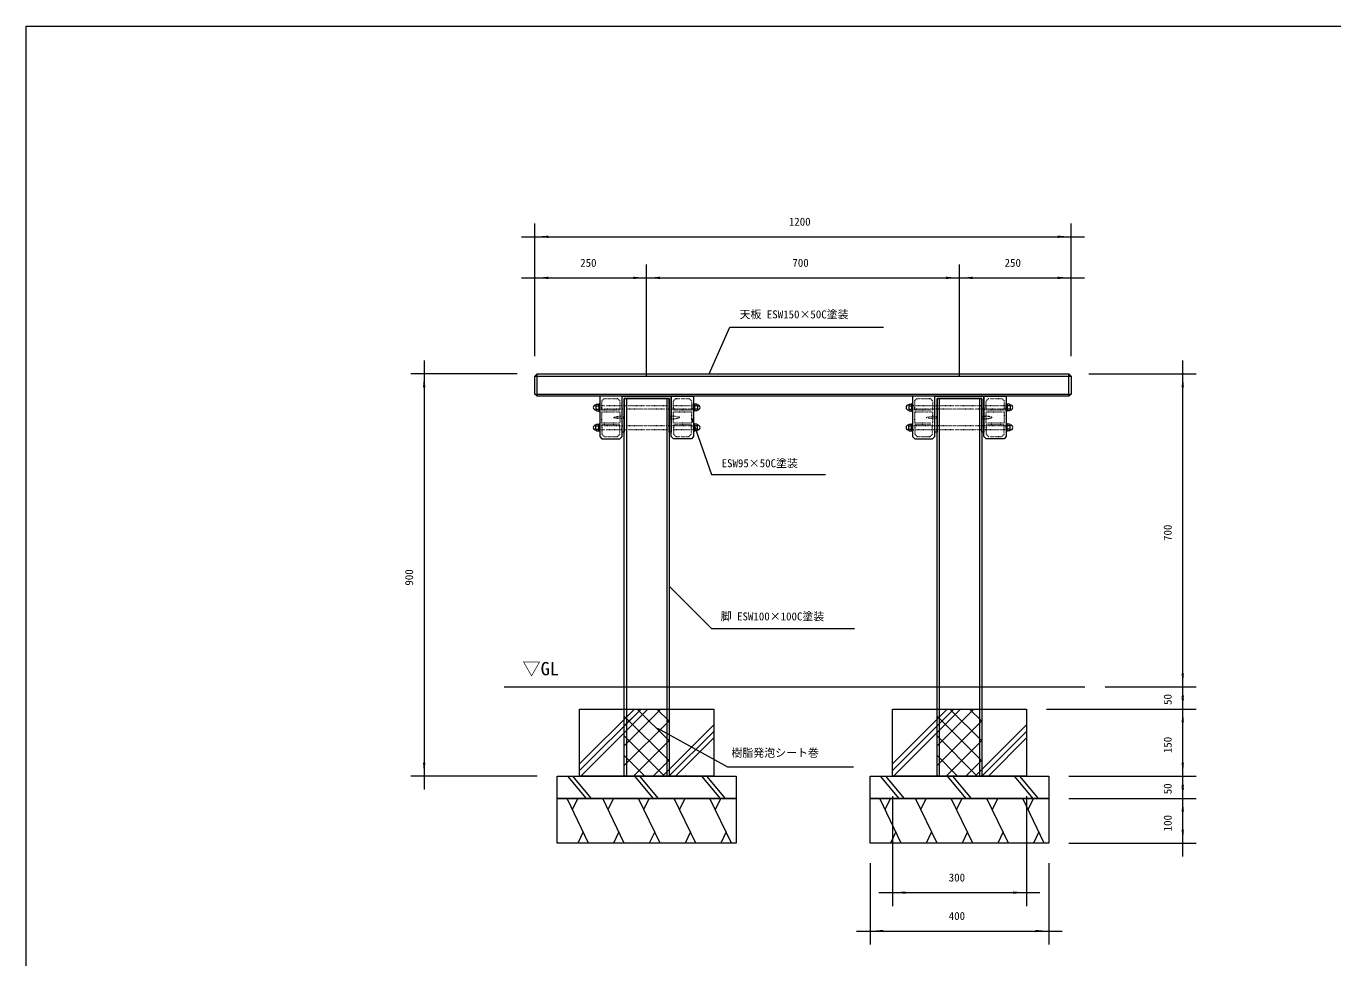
# Model space of a CAD drawing. Units: millimetres, scale not verified. Extents: x -2925 to 2925, y -2062 to 2062.
# Drawn here: x -2925 to 0, y -23 to 2062 of the extents above; entities that cross this region are included whole.
import ezdxf
from ezdxf.enums import TextEntityAlignment as Align

# ---------------------------------------------------------------- set-up
doc = ezdxf.new("R2010")
doc.units = ezdxf.units.MM
doc.header["$LTSCALE"] = 10
doc.linetypes.add('USER5', pattern=[0.208282, 0.069427, -0.138855])
doc.layers.add('0-1_IMPORTED', color=30, linetype='Continuous', lineweight=18)
doc.styles.add('ＭＳ ゴシック', font='')
doc.styles.get('ＭＳ ゴシック').set_extended_font_data('MS Gothic')

msp = doc.modelspace()

# ---------------------------------------------------------------- linework, layer by layer
at = {"layer": '0-1_IMPORTED', "color": 1}
for p, q in [((-1786, 1324), (-1786, 1621)), ((-586, 1324), (-586, 1621)), ((-1816, 1591), (-1786, 1591)), ((-1786, 1591), (-586, 1591)), ((-586, 1591), (-556, 1591)), ((-1786, 1324), (-1786, 1529)), ((-1536, 1279), (-1536, 1529)), ((-1536, 1279), (-1536, 1529)), ((-836, 1279), (-836, 1529)), ((-836, 1279), (-836, 1529)), ((-586, 1324), (-586, 1529)), ((-1816, 1499), (-1786, 1499)), ((-1786, 1499), (-1536, 1499)), ((-1566, 1499), (-1536, 1499)), ((-1536, 1499), (-1506, 1499)), ((-1536, 1499), (-836, 1499)), ((-866, 1499), (-836, 1499)), ((-836, 1499), (-806, 1499)), ((-836, 1499), (-586, 1499)), ((-586, 1499), (-556, 1499)), ((-1396, 1284), (-1349.86, 1389)), ((-1349.86, 1389), (-1006, 1389)), ((-2034, 1314), (-2034, 1284)), ((-336, 1284), (-336, 1314)), ((-1826, 1284), (-2064, 1284)), ((-2034, 1284), (-2034, 384)), ((-546, 1284), (-306, 1284)), ((-336, 584), (-336, 1284)), ((-336, 584), (-336, 614)), ((-509.88, 584), (-306, 584)), ((-509.88, 584), (-306, 584)), ((-336, 534), (-336, 584)), ((-336, 554), (-336, 584)), ((-336, 534), (-336, 564)), ((-641, 534), (-306, 534)), ((-641, 534), (-306, 534)), ((-336, 384), (-336, 534)), ((-336, 504), (-336, 534)), ((-1511.83, 491.09), (-1355.35, 404.65)), ((-336, 384), (-336, 414)), ((-1781, 384), (-2064, 384)), ((-2034, 384), (-2034, 354)), ((-1355.35, 404.65), (-1073, 404.65)), ((-591, 384), (-306, 384)), ((-591, 384), (-306, 384)), ((-336, 334), (-336, 384)), ((-336, 354), (-336, 384)), ((-336, 334), (-336, 364)), ((-986, 339), (-986, 93)), ((-686, 339), (-686, 93)), ((-591, 334), (-306, 334)), ((-591, 334), (-306, 334)), ((-336, 234), (-336, 334)), ((-336, 304), (-336, 334)), ((-591, 234), (-306, 234)), ((-336, 204), (-336, 234)), ((-1036, 189), (-1036, 7)), ((-636, 189), (-636, 7)), ((-1016, 123), (-986, 123)), ((-986, 123), (-686, 123)), ((-686, 123), (-656, 123)), ((-1066, 37), (-1036, 37)), ((-1036, 37), (-636, 37)), ((-636, 37), (-606, 37))]:
    msp.add_line(p, q, dxfattribs=at)
at = {"layer": '0-1_IMPORTED'}
for p, q in [((-1786, 1279), (-586, 1279)), ((-1781, 1234), (-1781, 1284)), ((-591, 1234), (-591, 1284)), ((-1786, 1239), (-586, 1239)), ((-1581, 1229), (-1581, 384)), ((-1491, 1229), (-1491, 384)), ((-881, 1229), (-881, 384)), ((-791, 1229), (-791, 384)), ((-1649.75, 1214.75), (-1649.5, 1214.75)), ((-1649.75, 1203.25), (-1649.5, 1203.25)), ((-1649.5, 1214.75), (-1648.49, 1216.5)), ((-1649.5, 1214.75), (-1649.5, 1203.25)), ((-1649.5, 1212.74), (-1643, 1212.74)), ((-1649.5, 1205.26), (-1643, 1205.26)), ((-1649.5, 1203.25), (-1648.49, 1201.5)), ((-1648.49, 1216.5), (-1644.01, 1216.5)), ((-1648.49, 1201.5), (-1644.01, 1201.5)), ((-1643, 1214.75), (-1644.01, 1216.5)), ((-1643, 1203.25), (-1644.01, 1201.5)), ((-1643, 1214.75), (-1643, 1203.25)), ((-1429, 1214.75), (-1427.99, 1216.5)), ((-1429, 1214.75), (-1429, 1203.25)), ((-1422.5, 1212.74), (-1429, 1212.74)), ((-1422.5, 1205.26), (-1429, 1205.26)), ((-1429, 1203.25), (-1427.99, 1201.5)), ((-1423.51, 1216.5), (-1427.99, 1216.5)), ((-1423.51, 1201.5), (-1427.99, 1201.5)), ((-1422.5, 1214.75), (-1423.51, 1216.5)), ((-1422.5, 1203.25), (-1423.51, 1201.5)), ((-1422.25, 1214.75), (-1422.5, 1214.75)), ((-1422.5, 1214.75), (-1422.5, 1203.25)), ((-1422.25, 1203.25), (-1422.5, 1203.25)), ((-949.75, 1214.75), (-949.5, 1214.75)), ((-949.75, 1203.25), (-949.5, 1203.25)), ((-949.5, 1214.75), (-948.49, 1216.5)), ((-949.5, 1214.75), (-949.5, 1203.25)), ((-949.5, 1212.74), (-943, 1212.74)), ((-949.5, 1205.26), (-943, 1205.26)), ((-949.5, 1203.25), (-948.49, 1201.5)), ((-948.49, 1216.5), (-944.01, 1216.5)), ((-948.49, 1201.5), (-944.01, 1201.5)), ((-943, 1214.75), (-944.01, 1216.5)), ((-943, 1203.25), (-944.01, 1201.5)), ((-943, 1214.75), (-943, 1203.25)), ((-729, 1214.75), (-727.99, 1216.5)), ((-729, 1214.75), (-729, 1203.25)), ((-722.5, 1212.74), (-729, 1212.74)), ((-722.5, 1205.26), (-729, 1205.26)), ((-729, 1203.25), (-727.99, 1201.5)), ((-723.51, 1216.5), (-727.99, 1216.5)), ((-723.51, 1201.5), (-727.99, 1201.5)), ((-722.5, 1214.75), (-723.51, 1216.5)), ((-722.5, 1203.25), (-723.51, 1201.5)), ((-722.25, 1214.75), (-722.5, 1214.75)), ((-722.5, 1214.75), (-722.5, 1203.25)), ((-722.25, 1203.25), (-722.5, 1203.25)), ((-1649.5, 1169.75), (-1648.49, 1171.5)), ((-1648.49, 1171.5), (-1644.01, 1171.5)), ((-1643, 1169.75), (-1644.01, 1171.5)), ((-1429, 1169.75), (-1427.99, 1171.5)), ((-1423.51, 1171.5), (-1427.99, 1171.5)), ((-1422.5, 1169.75), (-1423.51, 1171.5)), ((-949.5, 1169.75), (-948.49, 1171.5)), ((-948.49, 1171.5), (-944.01, 1171.5)), ((-943, 1169.75), (-944.01, 1171.5)), ((-729, 1169.75), (-727.99, 1171.5)), ((-723.51, 1171.5), (-727.99, 1171.5)), ((-722.5, 1169.75), (-723.51, 1171.5)), ((-1649.75, 1169.75), (-1649.5, 1169.75)), ((-1649.75, 1158.25), (-1649.5, 1158.25)), ((-1649.5, 1158.25), (-1649.5, 1169.75)), ((-1649.5, 1167.74), (-1643, 1167.74)), ((-1649.5, 1160.26), (-1643, 1160.26)), ((-1649.5, 1158.25), (-1648.49, 1156.5)), ((-1648.49, 1156.5), (-1644.01, 1156.5)), ((-1643, 1158.25), (-1644.01, 1156.5)), ((-1643, 1158.25), (-1643, 1169.75)), ((-1429, 1158.25), (-1429, 1169.75)), ((-1422.5, 1167.74), (-1429, 1167.74)), ((-1422.5, 1160.26), (-1429, 1160.26)), ((-1429, 1158.25), (-1427.99, 1156.5)), ((-1423.51, 1156.5), (-1427.99, 1156.5)), ((-1422.5, 1158.25), (-1423.51, 1156.5)), ((-1422.25, 1169.75), (-1422.5, 1169.75)), ((-1422.5, 1158.25), (-1422.5, 1169.75)), ((-1422.25, 1158.25), (-1422.5, 1158.25)), ((-949.75, 1169.75), (-949.5, 1169.75)), ((-949.75, 1158.25), (-949.5, 1158.25)), ((-949.5, 1158.25), (-949.5, 1169.75)), ((-949.5, 1167.74), (-943, 1167.74)), ((-949.5, 1160.26), (-943, 1160.26)), ((-949.5, 1158.25), (-948.49, 1156.5)), ((-948.49, 1156.5), (-944.01, 1156.5)), ((-943, 1158.25), (-944.01, 1156.5)), ((-943, 1158.25), (-943, 1169.75)), ((-729, 1158.25), (-729, 1169.75)), ((-722.5, 1167.74), (-729, 1167.74)), ((-722.5, 1160.26), (-729, 1160.26)), ((-729, 1158.25), (-727.99, 1156.5)), ((-723.51, 1156.5), (-727.99, 1156.5)), ((-722.5, 1158.25), (-723.51, 1156.5)), ((-722.25, 1169.75), (-722.5, 1169.75)), ((-722.5, 1158.25), (-722.5, 1169.75)), ((-722.25, 1158.25), (-722.5, 1158.25)), ((-1854.88, 584), (-554.88, 584)), ((-1686, 396.15), (-1548.15, 534)), ((-1686, 411), (-1563, 534)), ((-1683.3, 384), (-1533.3, 534)), ((-1586, 496.13), (-1548.13, 534)), ((-1586, 451.93), (-1503.93, 534)), ((-1486, 462.53), (-1557.47, 534)), ((-1486, 506.73), (-1513.27, 534)), ((-986, 396.15), (-848.15, 534)), ((-986, 411), (-863, 534)), ((-983.3, 384), (-833.3, 534)), ((-886, 496.13), (-848.13, 534)), ((-886, 451.93), (-803.93, 534)), ((-786, 462.53), (-857.47, 534)), ((-786, 506.73), (-813.27, 534)), ((-1486, 418.34), (-1586, 518.34)), ((-1586, 407.74), (-1486, 507.74)), ((-1500.87, 384), (-1386, 498.87)), ((-786, 418.34), (-886, 518.34)), ((-886, 407.74), (-786, 507.74)), ((-800.87, 384), (-686, 498.87)), ((-1495.85, 384), (-1586, 474.15)), ((-1486.02, 384), (-1386, 484.02)), ((-1471.17, 384), (-1386, 469.17)), ((-795.85, 384), (-886, 474.15)), ((-786.02, 384), (-686, 484.02)), ((-771.17, 384), (-686, 469.17)), ((-1565.54, 384), (-1486, 463.54)), ((-865.54, 384), (-786, 463.54)), ((-1540.05, 384), (-1586, 429.95)), ((-1521.35, 384), (-1486, 419.35)), ((-840.05, 384), (-886, 429.95)), ((-821.35, 384), (-786, 419.35)), ((-1713.5, 384), (-1671.74, 334)), ((-1701.69, 384), (-1659.93, 334)), ((-1584.24, 384), (-1586, 385.76)), ((-1563.5, 384), (-1521.74, 334)), ((-1551.69, 384), (-1509.93, 334)), ((-1413.5, 384), (-1371.74, 334)), ((-1401.69, 384), (-1359.93, 334)), ((-1013.5, 384), (-971.74, 334)), ((-1001.69, 384), (-959.93, 334)), ((-884.24, 384), (-886, 385.76)), ((-863.5, 384), (-821.74, 334)), ((-851.69, 384), (-809.93, 334)), ((-713.5, 384), (-671.74, 334)), ((-701.69, 384), (-659.93, 334)), ((-1666, 234), (-1714.25, 334)), ((-1702.18, 309), (-1690.12, 334)), ((-1586, 234), (-1634.25, 334)), ((-1622.18, 309), (-1610.12, 334)), ((-1506, 234), (-1554.25, 334)), ((-1542.18, 309), (-1530.12, 334)), ((-1426, 234), (-1474.25, 334)), ((-1462.18, 309), (-1450.12, 334)), ((-1346, 234), (-1394.25, 334)), ((-1382.18, 309), (-1370.12, 334)), ((-966, 234), (-1014.25, 334)), ((-1002.18, 309), (-990.12, 334)), ((-886, 234), (-934.25, 334)), ((-922.18, 309), (-910.12, 334)), ((-806, 234), (-854.25, 334)), ((-842.18, 309), (-830.12, 334)), ((-726, 234), (-774.25, 334)), ((-762.18, 309), (-750.12, 334)), ((-646, 234), (-694.25, 334)), ((-682.18, 309), (-670.12, 334)), ((-1678.06, 259), (-1690.12, 234)), ((-1598.06, 259), (-1610.12, 234)), ((-1518.06, 259), (-1530.12, 234)), ((-1438.06, 259), (-1450.12, 234)), ((-1358.06, 259), (-1370.12, 234)), ((-978.06, 259), (-990.12, 234)), ((-898.06, 259), (-910.12, 234)), ((-818.06, 259), (-830.12, 234)), ((-738.06, 259), (-750.12, 234)), ((-658.06, 259), (-670.12, 234))]:
    msp.add_line(p, q, dxfattribs=at)
for points in [[(-2925, 2062.5), (2925, 2062.5), (2925, -2062.5), (-2925, -2062.5)], [(-1781, 1284), (-591, 1284), (-586, 1279), (-586, 1239), (-591, 1234), (-1781, 1234), (-1786, 1239), (-1786, 1279)], [(-1641, 1234), (-1641, 1144), (-1636, 1139), (-1596, 1139), (-1591, 1144), (-1591, 1234)], [(-1591, 1154), (-1591, 1229), (-1591, 1234), (-1586, 1234), (-1486, 1234), (-1481, 1234), (-1481, 1229), (-1481, 1154), (-1486, 1154), (-1486, 1229), (-1586, 1229), (-1586, 1154)], [(-1586, 1229), (-1486, 1229), (-1486, 384), (-1586, 384)], [(-1431, 1234), (-1431, 1144), (-1436, 1139), (-1476, 1139), (-1481, 1144), (-1481, 1234)], [(-941, 1234), (-941, 1144), (-936, 1139), (-896, 1139), (-891, 1144), (-891, 1234)], [(-891, 1154), (-891, 1229), (-891, 1234), (-886, 1234), (-786, 1234), (-781, 1234), (-781, 1229), (-781, 1154), (-786, 1154), (-786, 1229), (-886, 1229), (-886, 1154)], [(-886, 1229), (-786, 1229), (-786, 384), (-886, 384)], [(-731, 1234), (-731, 1144), (-736, 1139), (-776, 1139), (-781, 1144), (-781, 1234)], [(-1641, 1217), (-1643, 1217), (-1643, 1201), (-1641, 1201)], [(-1431, 1217), (-1429, 1217), (-1429, 1201), (-1431, 1201)], [(-941, 1217), (-943, 1217), (-943, 1201), (-941, 1201)], [(-731, 1217), (-729, 1217), (-729, 1201), (-731, 1201)], [(-1641, 1156), (-1643, 1156), (-1643, 1172), (-1641, 1172)], [(-1431, 1156), (-1429, 1156), (-1429, 1172), (-1431, 1172)], [(-941, 1156), (-943, 1156), (-943, 1172), (-941, 1172)], [(-731, 1156), (-729, 1156), (-729, 1172), (-731, 1172)], [(-1686, 534), (-1386, 534), (-1386, 384), (-1686, 384)], [(-1586, 534), (-1486, 534), (-1486, 384), (-1586, 384)], [(-986, 534), (-686, 534), (-686, 384), (-986, 384)], [(-1736, 384), (-1336, 384), (-1336, 334), (-1736, 334)], [(-1036, 384), (-636, 384), (-636, 334), (-1036, 334)], [(-1736, 334), (-1336, 334), (-1336, 234), (-1736, 234)], [(-1036, 334), (-636, 334), (-636, 234), (-1036, 234)]]:
    msp.add_lwpolyline(points, close=True, dxfattribs=at)
at = {"layer": '0-1_IMPORTED', "linetype": 'USER5'}
for points in [[(-1596, 1224), (-1596, 1203), (-1636, 1203), (-1636, 1224), (-1631, 1229), (-1601, 1229)], [(-1436, 1224), (-1436, 1203), (-1476, 1203), (-1476, 1224), (-1471, 1229), (-1441, 1229)], [(-896, 1224), (-896, 1203), (-936, 1203), (-936, 1224), (-931, 1229), (-901, 1229)], [(-736, 1224), (-736, 1203), (-776, 1203), (-776, 1224), (-771, 1229), (-741, 1229)], [(-1641, 1213), (-1431, 1213), (-1431, 1205), (-1641, 1205)], [(-941, 1213), (-731, 1213), (-731, 1205), (-941, 1205)], [(-1596, 1199), (-1596, 1174), (-1636, 1174), (-1636, 1199)], [(-1596, 1149), (-1596, 1170), (-1636, 1170), (-1636, 1149), (-1631, 1144), (-1601, 1144)], [(-1586, 1189.07), (-1586, 1183.93), (-1601, 1183.93), (-1610.45, 1186.5), (-1601, 1189.07)], [(-1486, 1189.07), (-1486, 1183.93), (-1471, 1183.93), (-1461.55, 1186.5), (-1471, 1189.07)], [(-1436, 1199), (-1436, 1174), (-1476, 1174), (-1476, 1199)], [(-1436, 1149), (-1436, 1170), (-1476, 1170), (-1476, 1149), (-1471, 1144), (-1441, 1144)], [(-896, 1199), (-896, 1174), (-936, 1174), (-936, 1199)], [(-896, 1149), (-896, 1170), (-936, 1170), (-936, 1149), (-931, 1144), (-901, 1144)], [(-886, 1189.07), (-886, 1183.93), (-901, 1183.93), (-910.45, 1186.5), (-901, 1189.07)], [(-786, 1189.07), (-786, 1183.93), (-771, 1183.93), (-761.55, 1186.5), (-771, 1189.07)], [(-736, 1199), (-736, 1174), (-776, 1174), (-776, 1199)], [(-736, 1149), (-736, 1170), (-776, 1170), (-776, 1149), (-771, 1144), (-741, 1144)], [(-1641, 1160), (-1431, 1160), (-1431, 1168), (-1641, 1168)], [(-941, 1160), (-731, 1160), (-731, 1168), (-941, 1168)]]:
    msp.add_lwpolyline(points, close=True, dxfattribs=at)
at = {"layer": '0-1_IMPORTED', "color": 1}
for points in [[(-1436, 1186.5), (-1391, 1059), (-1136, 1059)], [(-1486, 809), (-1391, 714), (-1071, 714)]]:
    msp.add_lwpolyline(points, dxfattribs=at)
at = {"layer": '0-1_IMPORTED'}
for centre, start, end in [((-1649.75, 1209), 90, 270), ((-1422.25, 1209), 270, 90), ((-949.75, 1209), 90, 270), ((-722.25, 1209), 270, 90), ((-1649.75, 1164), 90, 270), ((-1422.25, 1164), 270, 90), ((-949.75, 1164), 90, 270), ((-722.25, 1164), 270, 90)]:
    msp.add_arc(centre, 5.75, start, end, dxfattribs=at)
at = {"layer": '0-1_IMPORTED', "color": 1}
for points in [[(-1786, 1591), (-1756, 1593.62), (-1756, 1588.38)], [(-586, 1591), (-616, 1588.38), (-616, 1593.62)], [(-1786, 1499), (-1756, 1501.62), (-1756, 1496.38)], [(-1536, 1499), (-1566, 1496.38), (-1566, 1501.62)], [(-1536, 1499), (-1506, 1501.62), (-1506, 1496.38)], [(-836, 1499), (-866, 1496.38), (-866, 1501.62)], [(-836, 1499), (-806, 1501.62), (-806, 1496.38)], [(-586, 1499), (-616, 1496.38), (-616, 1501.62)], [(-2034, 1284), (-2031.38, 1254), (-2036.62, 1254)], [(-336, 1284), (-333.38, 1254), (-338.62, 1254)], [(-336, 584), (-338.62, 614), (-333.38, 614)], [(-336, 584), (-333.38, 554), (-338.62, 554)], [(-336, 534), (-338.62, 564), (-333.38, 564)], [(-336, 534), (-333.38, 504), (-338.62, 504)], [(-2034, 384), (-2036.62, 414), (-2031.38, 414)], [(-336, 384), (-338.62, 414), (-333.38, 414)], [(-336, 384), (-333.38, 354), (-338.62, 354)], [(-336, 334), (-338.62, 364), (-333.38, 364)], [(-336, 334), (-333.38, 304), (-338.62, 304)], [(-336, 234), (-338.62, 264), (-333.38, 264)], [(-986, 123), (-956, 125.62), (-956, 120.38)], [(-686, 123), (-716, 120.38), (-716, 125.62)], [(-1036, 37), (-1006, 39.62), (-1006, 34.38)], [(-636, 37), (-666, 34.38), (-666, 39.62)]]:
    msp.add_solid(points, dxfattribs=at)

# ---------------------------------------------------------------- texts
at = {"layer": '0-1_IMPORTED', "color": 7, "style": 'ＭＳ ゴシック'}
for s, height, p in [('1200', 17.91, (-1217.75, 1610.45)), ('250', 17.91, (-1684.81, 1518.45)), ('700', 17.91, (-1209.81, 1518.45)), ('250', 17.91, (-734.81, 1518.45)), ('天板 ESW150×50C塗装', 17.91, (-1328.08, 1402.97)), ('ESW95×50C塗装', 17.91, (-1368.23, 1069.76)), ('脚 ESW100×100C塗装', 17.91, (-1370.22, 726.97)), ('▽GL', 29.85, (-1814, 600.49)), ('樹脂発泡シート巻', 17.91, (-1346.11, 421.6)), ('300', 17.91, (-859.81, 142.45)), ('400', 17.91, (-859.81, 56.45))]:
    msp.add_text(s, height=height, dxfattribs=at).set_placement(p, align=Align.BOTTOM_LEFT)
for s, p in [('700', (-355.44, 910.19)), ('900', (-2053.45, 810.19)), ('50', (-355.44, 543.12)), ('150', (-355.44, 435.19)), ('50', (-355.44, 343.12)), ('100', (-355.44, 260.19))]:
    msp.add_text(s, height=17.91, rotation=90, dxfattribs=at).set_placement(p, align=Align.BOTTOM_LEFT)

doc.saveas('drawing.dxf')
